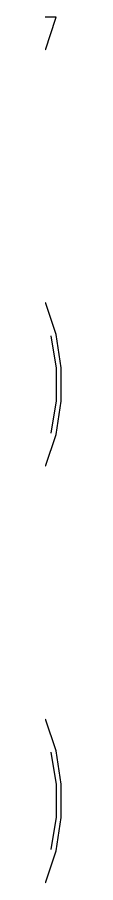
# Model space of a CAD drawing. Header units: metres. Extents: x 129.5 to 156.5, y -104.5 to -85.4.
# Drawn here: x 133.99 to 134.05, y -100.07 to -94.79 of the extents above; entities that cross this region are included whole.
import ezdxf

# ---------------------------------------------------------------- set-up
doc = ezdxf.new("R2010")
doc.units = ezdxf.units.M

msp = doc.modelspace()

# ---------------------------------------------------------------- linework, layer by layer
for points in [[(133.9568, -94.987), (134.02, -94.7924), (134.0207, -94.788), (133.5994, -94.788)], [(133.9572, -97.5272), (134.0205, -97.3325), (134.0525, -97.1304), (134.0525, -96.9256), (134.0205, -96.7235), (133.9572, -96.5288)], [(133.9912, -97.3255), (134.0225, -97.128), (134.0225, -96.928), (133.9912, -96.7305)], [(133.9572, -100.0672), (134.0205, -99.8725), (134.0525, -99.6704), (134.0525, -99.4656), (134.0205, -99.2635), (133.9572, -99.0688)], [(133.9912, -99.8655), (134.0225, -99.668), (134.0225, -99.468), (133.9912, -99.2705)]]:
    msp.add_lwpolyline(points)

doc.saveas('drawing.dxf')
